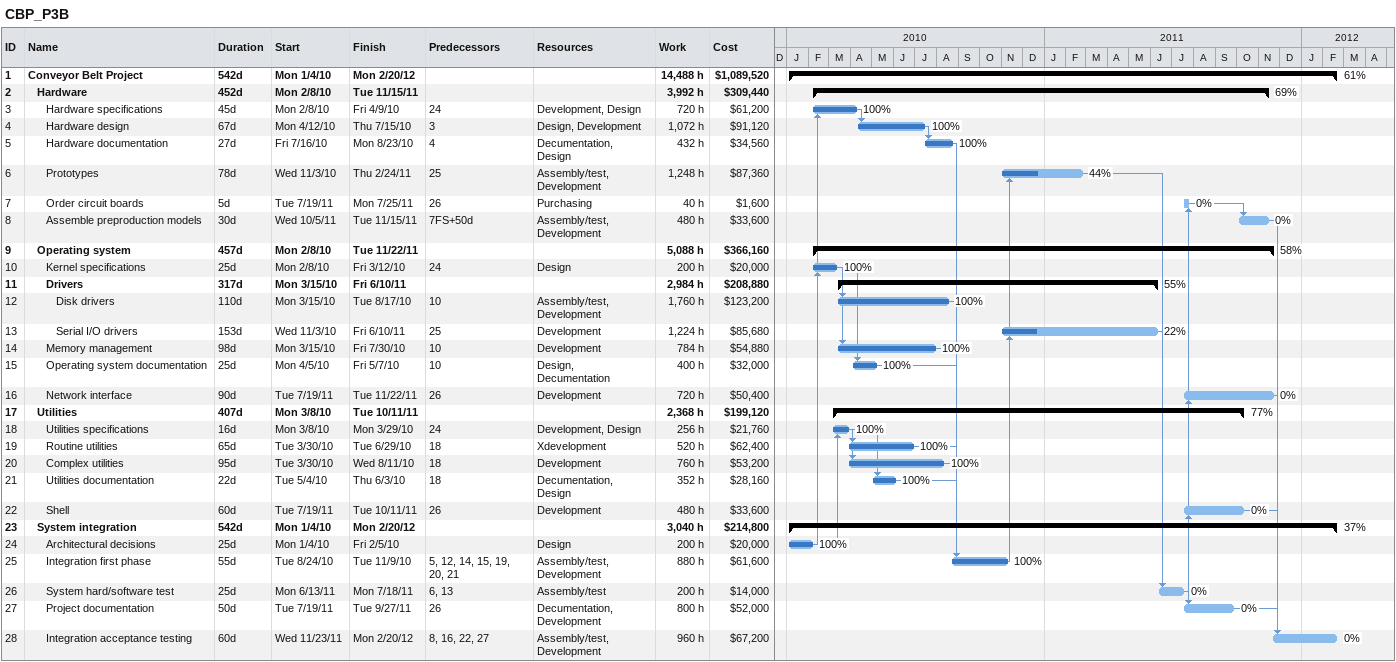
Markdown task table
CBP_P3B

| ID | Level | Task | Duration | Start | Finish | Predecessors | Resources | % complete | Work (h) | Cost ($) |
|---|---|---|---|---|---|---|---|---|---|---|
| 1 | 1 | **Conveyor Belt Project** | 542d | 2010-01-04 | 2012-02-20 |  |  | 61 | 14488 | 1089520 |
| 2 | 2 | **Hardware** | 452d | 2010-02-08 | 2011-11-15 |  |  | 69 | 3992 | 309440 |
| 3 | 3 | Hardware specifications | 45d | 2010-02-08 | 2010-04-09 | 24 | Development, Design | 100 | 720 | 61200 |
| 4 | 3 | Hardware design | 67d | 2010-04-12 | 2010-07-15 | 3 | Design, Development | 100 | 1072 | 91120 |
| 5 | 3 | Hardware documentation | 27d | 2010-07-16 | 2010-08-23 | 4 | Decumentation, Design | 100 | 432 | 34560 |
| 6 | 3 | Prototypes | 78d | 2010-11-03 | 2011-02-24 | 25 | Assembly/test, Development | 44 | 1248 | 87360 |
| 7 | 3 | Order circuit boards | 5d | 2011-07-19 | 2011-07-25 | 26 | Purchasing | 0 | 40 | 1600 |
| 8 | 3 | Assemble preproduction models | 30d | 2011-10-05 | 2011-11-15 | 7FS+50d | Assembly/test, Development | 0 | 480 | 33600 |
| 9 | 2 | **Operating system** | 457d | 2010-02-08 | 2011-11-22 |  |  | 58 | 5088 | 366160 |
| 10 | 3 | Kernel specifications | 25d | 2010-02-08 | 2010-03-12 | 24 | Design | 100 | 200 | 20000 |
| 11 | 3 | **Drivers** | 317d | 2010-03-15 | 2011-06-10 |  |  | 55 | 2984 | 208880 |
| 12 | 4 | Disk drivers | 110d | 2010-03-15 | 2010-08-17 | 10 | Assembly/test, Development | 100 | 1760 | 123200 |
| 13 | 4 | Serial I/O drivers | 153d | 2010-11-03 | 2011-06-10 | 25 | Development | 22 | 1224 | 85680 |
| 14 | 3 | Memory management | 98d | 2010-03-15 | 2010-07-30 | 10 | Development | 100 | 784 | 54880 |
| 15 | 3 | Operating system documentation | 25d | 2010-04-05 | 2010-05-07 | 10 | Design, Decumentation | 100 | 400 | 32000 |
| 16 | 3 | Network interface | 90d | 2011-07-19 | 2011-11-22 | 26 | Development | 0 | 720 | 50400 |
| 17 | 2 | **Utilities** | 407d | 2010-03-08 | 2011-10-11 |  |  | 77 | 2368 | 199120 |
| 18 | 3 | Utilities specifications | 16d | 2010-03-08 | 2010-03-29 | 24 | Development, Design | 100 | 256 | 21760 |
| 19 | 3 | Routine utilities | 65d | 2010-03-30 | 2010-06-29 | 18 | Xdevelopment | 100 | 520 | 62400 |
| 20 | 3 | Complex utilities | 95d | 2010-03-30 | 2010-08-11 | 18 | Development | 100 | 760 | 53200 |
| 21 | 3 | Utilities documentation | 22d | 2010-05-04 | 2010-06-03 | 18 | Decumentation, Design | 100 | 352 | 28160 |
| 22 | 3 | Shell | 60d | 2011-07-19 | 2011-10-11 | 26 | Development | 0 | 480 | 33600 |
| 23 | 2 | **System integration** | 542d | 2010-01-04 | 2012-02-20 |  |  | 37 | 3040 | 214800 |
| 24 | 3 | Architectural decisions | 25d | 2010-01-04 | 2010-02-05 |  | Design | 100 | 200 | 20000 |
| 25 | 3 | Integration first phase | 55d | 2010-08-24 | 2010-11-09 | 5, 12, 14, 15, 19, 20, 21 | Assembly/test, Development | 100 | 880 | 61600 |
| 26 | 3 | System hard/software test | 25d | 2011-06-13 | 2011-07-18 | 6, 13 | Assembly/test | 0 | 200 | 14000 |
| 27 | 3 | Project documentation | 50d | 2011-07-19 | 2011-09-27 | 26 | Decumentation, Development | 0 | 800 | 52000 |
| 28 | 3 | Integration acceptance testing | 60d | 2011-11-23 | 2012-02-20 | 8, 16, 22, 27 | Assembly/test, Development | 0 | 960 | 67200 |
